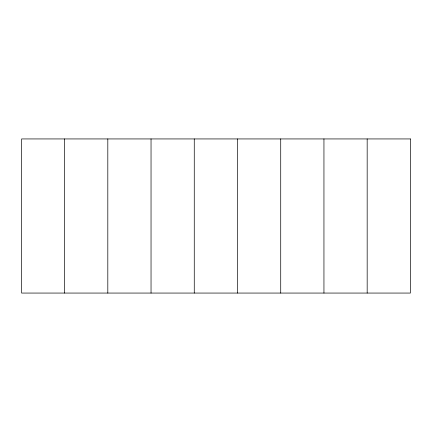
<?xml version="1.0" encoding="UTF-8"?>
<svg xmlns="http://www.w3.org/2000/svg" width="432" height="432" viewBox="0 0 432 432"><rect width="100%" height="100%" fill="white"/><g stroke="black" fill="none" stroke-linecap="round" stroke-linejoin="round"><path stroke-width="0.65" d="M367.173 138.937L367.173 293.063M323.946 138.937L323.946 293.063M280.719 138.937L280.719 293.063M237.492 138.937L237.492 293.063M194.265 138.937L194.265 293.063M151.038 138.937L151.038 293.063M107.811 138.937L107.811 293.063M64.584 138.937L64.584 293.063M410.4 138.937L21.6 138.937L21.6 293.063L410.4 293.063L410.4 138.937"/></g></svg>
